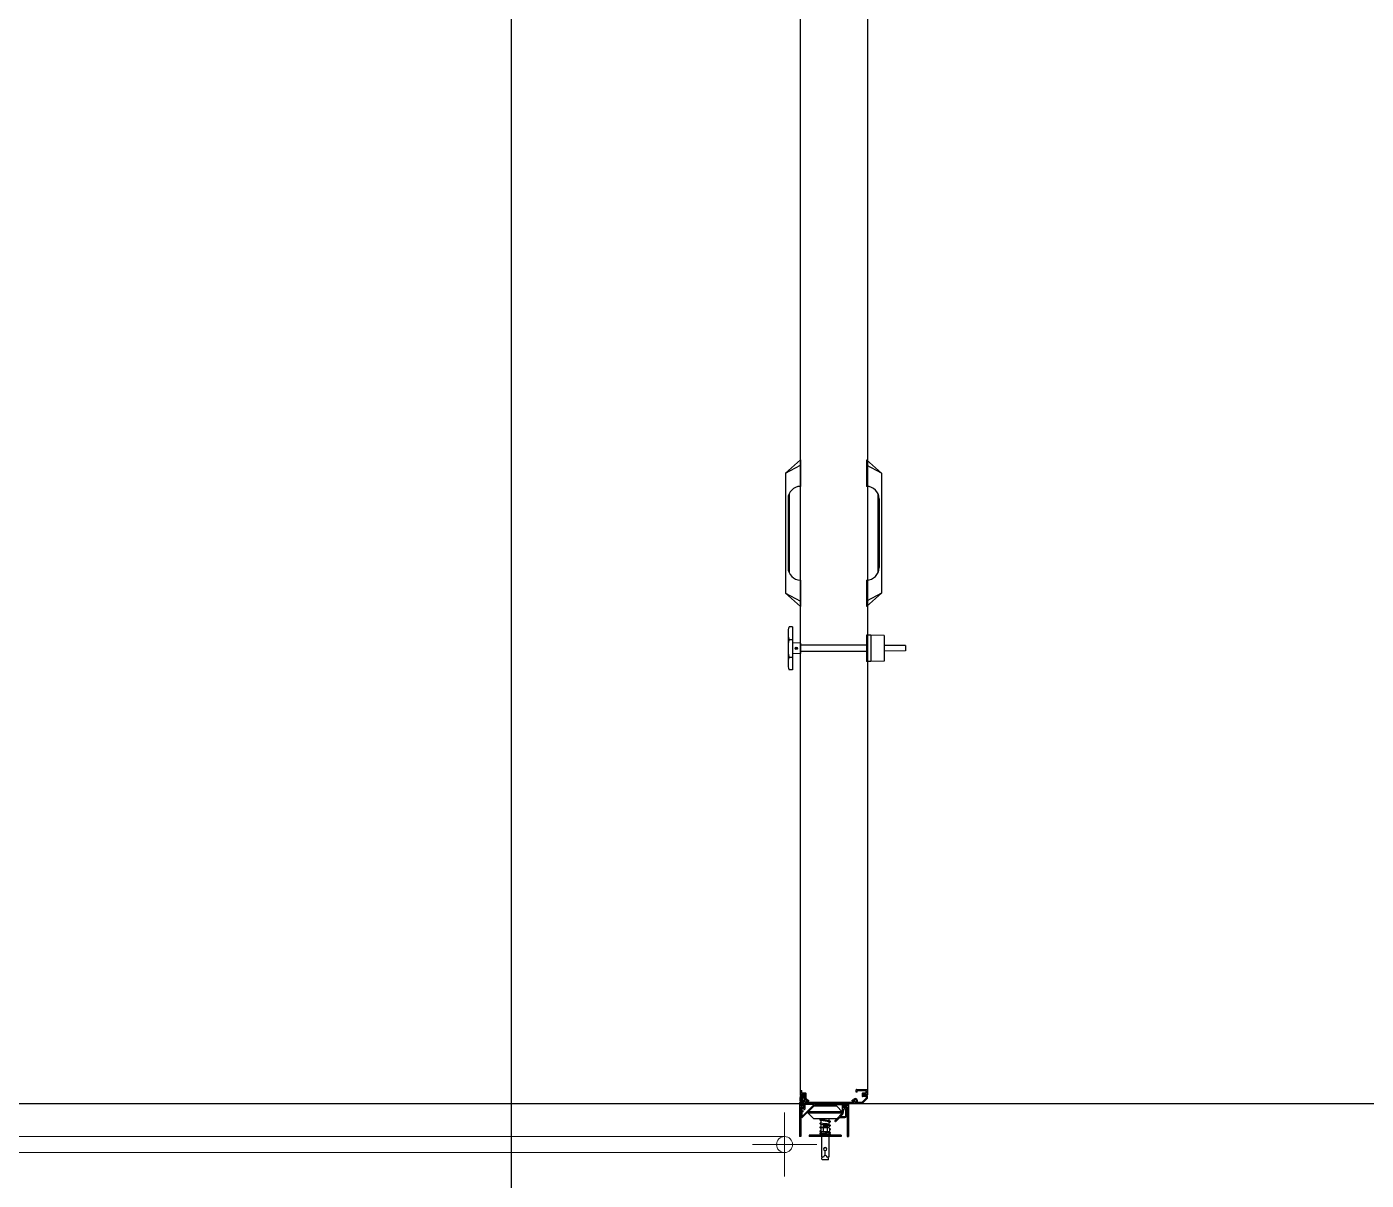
# Model space of a CAD drawing. Header units: millimetres. Extents: x -39468 to 212532, y -94717 to 83483.
# Drawn here: x 72596 to 75097, y 9857 to 12011 of the extents above; entities that cross this region are included whole.
import ezdxf

# ---------------------------------------------------------------- set-up
doc = ezdxf.new("R2010")
doc.units = ezdxf.units.MM
doc.header["$LTSCALE"] = 300
doc.header["$MEASUREMENT"] = 0
for name, pattern in [('CEN', [62, 60, -1, 0, -1]), ('HIDDEN', [0.375, 0.25, -0.125]), ('주단면도-1$0$STD_CENTER', [66, 60, -2, 2, -2])]:
    doc.linetypes.add(name, pattern=pattern)
doc.layers.get('0').update_dxf_attribs({"linetype": 'CONTINUOUS'})
doc.layers.add('A-CNTL', color=1, linetype='CEN', lineweight=15)
doc.layers.add('A-XXXX-FIN1', color=255, linetype='CONTINUOUS', lineweight=18)
for name, color, linetype in [('A-SECT-DOOR', 8, 'CONTINUOUS'), ('주단면도-1$0$A-FIN-TYP1', 6, 'CONTINUOUS'), ('주단면도-1$0$A-ST-AXIS-CEN', 252, '주단면도-1$0$STD_CENTER')]:
    doc.layers.add(name, color=color, linetype=linetype)

# ---------------------------------------------------------------- blocks, each defined once
blk = doc.blocks.new('방열도어-양개')
at = {"layer": 'A-SECT-DOOR'}
for p, q in [((102, 77.9), (102, 3087.6)), ((227, 3087.6), (227, 77.9)), ((74.3, 1238.9), (102, 1263.9)), ((74.3, 1238.9), (102, 1253.9)), ((102, 1263.9), (102, 1214.4)), ((253.2, 1238.9), (225.5, 1263.9)), ((225.5, 1263.9), (225.5, 1214.4)), ((253.2, 1238.9), (225.5, 1253.9)), ((74, 1236.9), (74.3, 1236.9)), ((74, 1236.9), (74, 1016.9)), ((74.3, 1238.9), (74.3, 1014.9)), ((253.2, 1238.9), (253.2, 1014.9)), ((253.5, 1236.9), (253.2, 1236.9)), ((253.5, 1236.9), (253.5, 1016.9)), ((81, 1201.1), (81, 1052.7)), ((246.5, 1201.1), (246.5, 1052.7)), ((78.8, 1191.2), (78.8, 1062.6)), ((248.7, 1191.2), (248.7, 1062.6)), ((102, 1039.4), (102, 989.9)), ((225.5, 1039.4), (225.5, 989.9)), ((74, 1016.9), (74.3, 1016.9)), ((74.3, 1014.9), (102, 989.9)), ((74.3, 1014.9), (102, 999.9)), ((253.2, 1014.9), (225.5, 989.9)), ((253.2, 1014.9), (225.5, 999.9)), ((253.5, 1016.9), (253.2, 1016.9)), ((87.2, 952.2), (80.7, 952.2)), ((87.2, 952.2), (87.2, 871.8)), ((78.7, 940.4), (78.7, 883.6)), ((80.7, 928.6), (87.2, 928.6)), ((225.5, 936.7), (225.5, 887.2)), ((233.2, 936.5), (225.5, 936.7)), ((258.2, 935.7), (233.2, 936.5)), ((233.2, 936.5), (233.2, 887.5)), ((258.2, 935.7), (258.2, 888.2)), ((102, 921.8), (87.2, 922.1)), ((102, 902.1), (87.2, 901.9)), ((102, 921.8), (102, 902.1)), ((225.5, 917.7), (102, 917.7)), ((225.5, 906.3), (102, 906.3)), ((298.2, 917), (258.2, 917.5)), ((298.2, 907), (258.2, 906.5)), ((298.2, 917), (298.2, 907)), ((80.7, 895.3), (87.2, 895.3)), ((233.2, 887.5), (225.5, 887.2)), ((258.2, 888.2), (233.2, 887.5)), ((87.2, 871.8), (80.7, 871.8)), ((101.6, 76.9), (102.1, 76.9)), ((110, 77.9), (102, 77.9)), ((102, 73.9), (102, 76.4)), ((102.5, 76.9), (110.5, 76.9)), ((102.8, 79.4), (102.8, 85.9)), ((102.8, 85.9), (104.8, 85.9)), ((110.5, 78.9), (103.3, 78.9)), ((104.8, 81.4), (104.8, 85.9)), ((112, 80.9), (105.3, 80.9)), ((110.5, 78.9), (110.5, 76.9)), ((112.5, 70.8), (112.5, 80.4)), ((206, 82.9), (206, 87.4)), ((208, 82.9), (206, 82.9)), ((206.5, 87.9), (225.7, 87.9)), ((208, 82.9), (208, 85.4)), ((208.5, 85.9), (223.7, 85.9)), ((217, 80.4), (217, 75.4)), ((223.7, 80.9), (217.5, 80.9)), ((225.7, 78.9), (219, 78.9)), ((219, 78.9), (219, 76.9)), ((227, 77.9), (219, 77.9)), ((226.8, 76.9), (219, 76.9)), ((224.2, 85.4), (224.2, 81.4)), ((226.2, 87.4), (226.2, 79.4)), ((227.3, 72.1), (227.3, 76.4)), ((102.5, 63.6), (100, 63.6)), ((100, 63.6), (100, 0)), ((101.6, 62.9), (102.1, 62.9)), ((104, 73.9), (102, 73.9)), ((102, 62.4), (102, 65.9)), ((104, 65.9), (102, 65.9)), ((102.5, 63.6), (102.5, 57.6)), ((110.2, 61.9), (102.5, 61.9)), ((102.5, 57.6), (105.5, 57.6)), ((102.5, 55.6), (105.5, 55.6)), ((102.5, 55.6), (102.5, 0)), ((102.6, 73.4), (104.2, 73.4)), ((102.6, 66.4), (104.2, 66.4)), ((102.7, 67.9), (102.7, 71.9)), ((102.7, 71.9), (104.2, 71.9)), ((102.7, 67.9), (104.2, 67.9)), ((103.3, 61.9), (103.3, 61.9)), ((103.3, 61.9), (103.3, 58.9)), ((103.7, 61.9), (103.3, 61.9)), ((103.3, 55.3), (103.3, 36.3)), ((103.6, 58.6), (104.3, 58.6)), ((104.3, 55.6), (103.6, 55.6)), ((104, 73.9), (104, 74.4)), ((104, 64.4), (104, 65.9)), ((105, 74.9), (104.2, 73.4)), ((104.2, 67.9), (104.2, 71.9)), ((104.2, 66.4), (105, 64.9)), ((106.5, 74.9), (104.5, 74.9)), ((107.8, 63.9), (104.5, 63.9)), ((104.6, 58.9), (104.6, 60.6)), ((104.6, 60.6), (108.6, 60.6)), ((104.6, 53.6), (104.6, 55.3)), ((108.6, 53.6), (104.6, 53.6)), ((186, 61.9), (104.8, 61.9)), ((105, 74.9), (105.5, 74.9)), ((105, 64.9), (105.5, 64.9)), ((105, 35.5), (129.3, 59.7)), ((105.5, 64.9), (105.5, 74.9)), ((107.5, 59.5), (105.5, 59.5)), ((105.5, 59.5), (105.5, 57.6)), ((105.5, 55.6), (105.5, 53.7)), ((107.5, 53.7), (105.5, 53.7)), ((105.6, 38.3), (126.4, 59)), ((106.5, 74.9), (106.5, 71.9)), ((108.5, 71.9), (106.5, 71.9)), ((107.5, 59.5), (107.5, 53.7)), ((110, 74.9), (108.5, 74.9)), ((108.5, 74.9), (108.5, 71.9)), ((108.5, 73.6), (109.3, 74.4)), ((108.5, 73.2), (109.7, 74.4)), ((108.6, 60.6), (108.6, 53.6)), ((108.6, 55.6), (108.6, 54.1)), ((108.7, 72.9), (110, 74.2)), ((109.6, 50.6), (108.7, 50.6)), ((108.9, 72.7), (110.2, 74)), ((109.2, 72.5), (110.4, 73.7)), ((109.6, 72.5), (110.4, 73.3)), ((110.1, 58.9), (110.1, 51.1)), ((110.1, 55.6), (110.1, 53.1)), ((110.5, 70.8), (110.5, 74.4)), ((110.7, 64.8), (110.7, 62.4)), ((126.1, 59.9), (111.1, 59.9)), ((112.3, 64.8), (112.3, 62.4)), ((203.1, 61.9), (112.8, 61.9)), ((200.6, 63.9), (115.2, 63.9)), ((115.4, 67.9), (117.5, 67.9)), ((115.4, 65.9), (117.5, 65.9)), ((116.1, 46.5), (126.6, 57)), ((117.5, 65.9), (117.5, 67.9)), ((169.6, 57), (126.6, 57)), ((129.4, 59.9), (129.4, 59.9)), ((129.4, 59.9), (129.4, 59.9)), ((129.6, 59.9), (179.1, 59.9)), ((169.6, 57), (180.1, 46.5)), ((180.1, 58.9), (180.1, 45.2)), ((182.3, 60.6), (186.3, 60.6)), ((182.3, 53.6), (182.3, 60.6)), ((186.3, 53.6), (182.3, 53.6)), ((184, 59.5), (186, 59.5)), ((184, 59.5), (184, 53.7)), ((184, 53.7), (186, 53.7)), ((186, 59.5), (186, 57.6)), ((189, 57.6), (186, 57.6)), ((186, 55.6), (186, 53.7)), ((189, 55.6), (186, 55.6)), ((186.3, 60.6), (186.3, 58.9)), ((186.3, 55.3), (186.3, 53.6)), ((186.6, 58.6), (187.3, 58.6)), ((187.3, 55.6), (186.6, 55.6)), ((187.6, 61.9), (187.2, 61.9)), ((187.6, 58.9), (187.6, 61.9)), ((187.6, 38), (187.6, 55.3)), ((189, 63.6), (191.5, 63.6)), ((189, 63.6), (189, 57.6)), ((189, 55.6), (189, 0)), ((191.5, 63.6), (191.5, 0)), ((200.5, 67.9), (198.4, 67.9)), ((198.4, 65.9), (198.4, 67.9)), ((200.5, 65.9), (198.4, 65.9)), ((203.6, 64.8), (203.6, 62.4)), ((205.2, 64.8), (205.2, 62.4)), ((216.8, 61.9), (205.7, 61.9)), ((216, 63.9), (208.1, 63.9)), ((225.2, 72.6), (216.4, 64)), ((227.2, 71.8), (217.1, 62)), ((224.8, 74.9), (217.5, 74.9)), ((225.3, 73), (225.3, 74.4)), ((104.3, 35.3), (104.6, 35.3)), ((104.8, 45.4), (104.8, 38.6)), ((107.3, 47.5), (107.3, 47.5)), ((116.1, 43.5), (116.1, 46.5)), ((180.1, 46.5), (116.1, 46.5)), ((180.1, 43.5), (116.1, 43.5)), ((116.1, 43.5), (126.6, 33)), ((169.6, 33), (126.6, 33)), ((140.6, 32), (139.1, 32.3)), ((140.6, 25), (139.1, 25.2)), ((140.6, 32.7), (139.5, 32.5)), ((140.6, 25.7), (139.5, 25.5)), ((140.6, 30), (139.6, 30.1)), ((140.6, 32), (140.6, 33)), ((155.6, 29.3), (140.6, 32)), ((140.6, 25), (140.6, 30)), ((155.6, 27.3), (140.6, 30)), ((155.6, 29.3), (155.6, 33)), ((155.6, 29.3), (156.5, 29.2)), ((155.6, 22.3), (155.6, 27.3)), ((155.6, 27.3), (157.1, 27)), ((155.6, 26.6), (156.6, 26.8)), ((166.3, 29.7), (178.9, 42.3)), ((166.3, 29), (167, 28.3)), ((167.7, 28.3), (174.7, 35.3)), ((169.6, 33), (180.1, 43.5)), ((174.9, 35.5), (174.9, 35.5)), ((174.9, 35.5), (174.9, 35.5)), ((175.1, 35.5), (185.1, 35.5)), ((180.1, 43.5), (180.1, 46.5)), ((118.1, 3), (118.1, 0)), ((178.1, 3), (118.1, 3)), ((138.3, 3), (138.3, 4.1)), ((157.8, 4.1), (138.3, 4.1)), ((157.8, 3), (138.3, 3)), ((140.6, 17.9), (139.1, 18.2)), ((140.2, 11), (139.1, 11.2)), ((140.4, 6.9), (139.1, 7.1)), ((140.6, 18.7), (139.5, 18.5)), ((140.2, 11.6), (139.5, 11.4)), ((140.4, 7.6), (139.5, 7.4)), ((140.6, 22.9), (139.6, 23.1)), ((140.3, 16), (139.6, 16.1)), ((140.6, 8.9), (139.6, 9)), ((140.6, 4.8), (139.6, 5)), ((140.2, 15.6), (140.2, 10)), ((148.1, 9), (140.4, 7.8)), ((140.4, 7.8), (140.4, 5.3)), ((148.1, 6.5), (140.4, 5.3)), ((140.4, 5.3), (148.1, 5.3)), ((146.2, 24), (140.6, 25)), ((144.3, 22.3), (140.6, 22.9)), ((140.6, 17.9), (140.6, 22.9)), ((144.3, 17.3), (140.6, 17.9)), ((140.6, 7.8), (140.6, 8.9)), ((143.8, 8.3), (140.6, 8.9)), ((140.6, 4.1), (140.6, 4.8)), ((146.6, 4.1), (140.6, 4.8)), ((154.9, 16.6), (141.2, 16.6)), ((154.9, 9), (141.2, 9)), ((144.3, 23.9), (143.6, 24)), ((143.6, 24), (144.3, 23.9)), ((143.6, 24), (144.3, 24)), ((143.6, 22.5), (144.3, 22.5)), ((143.6, 22.5), (144.3, 22.4)), ((144.3, 22.4), (143.6, 22.5)), ((144.3, 20.9), (143.6, 21)), ((143.6, 21), (144.3, 21)), ((143.6, 21), (144.3, 20.9)), ((144.3, 19.4), (143.6, 19.5)), ((143.6, 19.5), (144.3, 19.4)), ((143.6, 19.5), (144.3, 19.5)), ((143.6, 18), (144.3, 18)), ((144.3, 17.9), (143.6, 18)), ((143.6, 18), (144.3, 17.9)), ((143.6, 9), (144.3, 8.9)), ((143.6, 9), (144.3, 9)), ((144.3, 8.9), (143.6, 9)), ((143.6, 4.5), (144.3, 4.5)), ((144.3, 4.4), (143.6, 4.5)), ((143.6, 4.5), (144.3, 4.4)), ((144.1, 16.6), (144.1, 9)), ((151.9, 24), (144.3, 24)), ((144.3, 24), (144.3, 16.6)), ((151.9, 23.7), (144.3, 24)), ((151.9, 23.7), (144.3, 23.9)), ((151.9, 23.7), (144.3, 23.9)), ((151.9, 22.2), (144.3, 22.5)), ((151.9, 22.2), (144.3, 22.4)), ((151.9, 22.2), (144.3, 22.4)), ((151.9, 20.7), (144.3, 21)), ((151.9, 20.7), (144.3, 20.9)), ((151.9, 20.7), (144.3, 20.9)), ((151.9, 19.2), (144.3, 19.5)), ((151.9, 19.2), (144.3, 19.4)), ((151.9, 19.2), (144.3, 19.4)), ((151.9, 17.7), (144.3, 18)), ((151.9, 17.7), (144.3, 17.9)), ((151.9, 17.7), (144.3, 17.9)), ((144.3, 9), (144.3, 8.4)), ((147.2, 8.9), (144.3, 9)), ((147.1, 8.8), (144.3, 8.9)), ((146.9, 8.8), (144.3, 8.9)), ((144.3, 5.3), (144.3, 4.1)), ((151.9, 4.2), (144.3, 4.5)), ((151.9, 4.1), (144.3, 4.4)), ((151.9, 4.2), (144.3, 4.4)), ((148.1, 9), (148.1, 4.1)), ((155.7, 7.8), (148.1, 7.8)), ((148.1, 6.5), (155.7, 7.8)), ((148.1, 4.1), (155.7, 5.3)), ((155.6, 8.3), (151.4, 9)), ((151.9, 24), (151.9, 16.6)), ((152.6, 23.7), (151.9, 23.7)), ((152.6, 23.7), (151.9, 23.7)), ((152.5, 23.7), (151.9, 23.7)), ((155.6, 22.3), (151.9, 23)), ((152.6, 22.2), (151.9, 22.2)), ((152.5, 22.2), (151.9, 22.2)), ((152.6, 22.2), (151.9, 22.2)), ((155.6, 20.3), (151.9, 20.9)), ((152.6, 20.7), (151.9, 20.7)), ((152.6, 20.7), (151.9, 20.7)), ((152.5, 20.7), (151.9, 20.7)), ((152.6, 19.2), (151.9, 19.2)), ((152.6, 19.2), (151.9, 19.2)), ((152.5, 19.2), (151.9, 19.2)), ((152.6, 17.7), (151.9, 17.7)), ((152.6, 17.7), (151.9, 17.7)), ((152.5, 17.7), (151.9, 17.7)), ((151.9, 9), (151.9, 7.8)), ((152.5, 8.6), (151.9, 8.7)), ((152.6, 8.6), (151.9, 8.7)), ((152.6, 8.6), (151.9, 8.6)), ((151.9, 4.7), (151.9, 4.1)), ((152.5, 4.1), (151.9, 4.2)), ((152.6, 4.1), (151.9, 4.2)), ((152.6, 4.1), (151.9, 4.1)), ((152.1, 16.6), (152.1, 9)), ((155.6, 5), (154.6, 5.1)), ((155.6, 22.3), (156.5, 22.1)), ((155.6, 16.4), (155.6, 20.3)), ((155.6, 20.3), (157.1, 20)), ((155.6, 19.5), (156.6, 19.7)), ((155.6, 8.3), (155.6, 9.2)), ((155.6, 8.3), (156.5, 8.1)), ((155.6, 5), (155.6, 5.3)), ((155.6, 5), (156.5, 4.8)), ((155.7, 7.8), (155.7, 5.3)), ((155.7, 6.2), (157.1, 6)), ((155.7, 5.5), (156.6, 5.7)), ((155.9, 15.6), (155.9, 10)), ((155.9, 15.2), (156.5, 15.1)), ((155.9, 13.2), (157.1, 13)), ((155.9, 12.6), (156.6, 12.7)), ((157.8, 3), (157.8, 4.1)), ((178.1, 3), (178.1, 0)), ((102.5, 0), (100, 0)), ((102.5, 0), (102.2, 0)), ((178.1, 0), (118.1, 0)), ((154.8, 0), (141.3, 0)), ((141.3, 0), (141.3, -38.2)), ((154.8, 0), (154.8, -38.2)), ((189, 0), (191.5, 0)), ((191.2, 0), (191.5, 0)), ((145.1, -38.2), (141.3, -38.2)), ((141.7, -41.3), (142.6, -38.2)), ((142.2, -43.3), (141.7, -41.3)), ((154, -43.3), (142.2, -43.3)), ((147.8, -35.2), (147.8, -26.2)), ((148.3, -35.2), (148.3, -26.2)), ((154.8, -38.2), (151.1, -38.2)), ((154.5, -41.3), (153.6, -38.2)), ((154, -43.3), (154.5, -41.3))]:
    blk.add_line(p, q, dxfattribs=at)
blk.add_lwpolyline([(180, 40.6, 0.198912), (182.1, 45.6), (182.1, 48.7), (182.7, 48.7, -2.476798), (185.5, 48.7), (186.1, 48.7), (186.1, 38, -0.414214), (185.1, 37), (177.6, 37, -0.668179), (177.2, 37.8), (180, 40.6)], format="xyb", dxfattribs=at)
for centre, radius in [((94, 912), 2.1), ((94, 912), 1.75), ((109.5, 73.4), 0.97)]:
    blk.add_circle(centre, radius, dxfattribs=at)
for centre, radius, start, end in [((102, 1191.2), 23.2, 90, 180), ((225.5, 1191.2), 23.2, 0, 90), ((102, 1062.6), 23.2, 180, 270), ((225.5, 1062.6), 23.2, 270, 0), ((114.4, 940.4), 35.7, 160.7193, 180), ((114.4, 940.4), 35.7, 180, 199.2807), ((149, 912), 70.3, 166.302, 180), ((149, 912), 70.3, 180, 193.698), ((114.4, 883.6), 35.7, 160.7193, 180), ((114.4, 883.6), 35.7, 180, 199.2807), ((102.5, 76.4), 0.5, 90, 180), ((103.3, 79.4), 0.5, 180, 270), ((105.3, 81.4), 0.5, 180, 270), ((112, 80.4), 0.5, 0, 90), ((206.5, 87.4), 0.5, 90, 180), ((208.5, 85.4), 0.5, 90, 180), ((217.5, 80.4), 0.5, 90, 180), ((217.5, 75.4), 0.5, 180, 270), ((223.7, 85.4), 0.5, 0, 90), ((223.7, 81.4), 0.5, 270, 0), ((225.7, 87.4), 0.5, 0, 90), ((225.7, 79.4), 0.5, 270, 0), ((226.8, 76.4), 0.5, 0, 90), ((102.5, 62.4), 0.5, 180, 270), ((103.6, 58.9), 0.3, 180, 270), ((103.6, 55.3), 0.3, 90, 180), ((104.3, 61.5), 0.671, 33.5584, 146.4416), ((104.5, 74.4), 0.5, 90, 180), ((104.5, 64.4), 0.5, 180, 270), ((104.5, 64.4), 0.5, 180, 270), ((104.3, 58.9), 0.3, 270, 0), ((104.3, 55.3), 0.3, 0, 90), ((106.8, 50.1), 2, 14.4775, 267.7958), ((111.5, 66.9), 4, 326.251, 213.749), ((107.8, 64.4), 0.5, 270, 33.749), ((107.8, 64.4), 0.5, 270, 33.749), ((111.5, 66.9), 2, 302.231, 237.769), ((109.6, 51.1), 0.5, 270, 0), ((110, 74.4), 0.5, 0, 90), ((111.1, 58.9), 1, 90, 180), ((110.2, 62.4), 0.5, 270, 0), ((110.2, 64.8), 0.5, 0, 57.769), ((112.8, 64.8), 0.5, 122.231, 180), ((112.8, 62.4), 0.5, 180, 270), ((115.2, 64.4), 0.5, 146.251, 270), ((126.1, 59.4), 0.5, 315, 90), ((129.6, 59.4), 0.5, 90, 135), ((179.1, 58.9), 1, 0, 90), ((186.6, 61.5), 0.671, 33.5584, 146.4416), ((186.6, 58.9), 0.3, 180, 270), ((186.6, 55.3), 0.3, 90, 180), ((187.3, 58.9), 0.3, 270, 0), ((187.3, 55.3), 0.3, 0, 90), ((204.4, 66.9), 4, 326.251, 213.749), ((200.6, 64.4), 0.5, 270, 33.749), ((204.4, 66.9), 2, 302.231, 237.769), ((203.1, 62.4), 0.5, 270, 0), ((203.1, 64.8), 0.5, 0, 57.769), ((205.7, 64.8), 0.5, 122.231, 180), ((205.7, 62.4), 0.5, 180, 270), ((208.1, 64.4), 0.5, 146.251, 270), ((216, 64.4), 0.5, 270, 311.3416), ((216.8, 62.4), 0.5, 270, 323.8453), ((216.8, 62.4), 0.5, 270, 314.0718), ((224.8, 74.4), 0.5, 0, 90), ((224.8, 73), 0.5, 311.3416, 0), ((226.8, 72.1), 0.5, 314.0718, 0), ((226.8, 72.1), 0.5, 311.3416, 0), ((104.3, 36.3), 1, 180, 270), ((104.6, 35.8), 0.5, 270, 315), ((106.3, 45.4), 1.5, 83.8931, 180), ((105.3, 38.6), 0.5, 180, 315), ((106.8, 50.1), 3.2, 263.8931, 267.7958), ((106.7, 47.5), 0.6, 0, 87.7958), ((106.7, 47.5), 0.6, 267.7958, 0), ((166.6, 29.3), 0.5, 135, 225), ((167.3, 28.6), 0.5, 225, 315), ((175.1, 35), 0.5, 90, 135), ((176.1, 45.2), 4, 315, 0), ((185.1, 38), 2.5, 270, 0), ((139.6, 4), 1, 5.7392, 174.2608), ((141.2, 15.6), 1, 90, 180), ((139.2, 15.6), 1, 359.9986, 0.0019), ((139.2, 10), 1, 359.9981, 0.0014), ((141.2, 10), 1, 180, 270), ((143.1, 15.6), 1, 359.9986, 90), ((143.1, 10), 1, 270, 0.0014), ((145.1, 15.6), 1, 90, 180), ((145.1, 10), 1, 180, 270), ((151.1, 15.6), 1, 359.9986, 90), ((151.1, 10), 1, 270, 0.0014), ((153.1, 15.6), 1, 90, 180), ((153.1, 10), 1, 180, 270), ((154.9, 15.6), 1, 359.9986, 90), ((154.9, 10), 1, 270, 0.0014), ((156.9, 15.6), 1, 179.9986, 180), ((156.9, 10), 1, 180, 180.0014), ((148.1, -23.2), 3, 274.7802, 265.2198), ((148.1, -38.2), 3, 94.7802, 180), ((148.1, -38.2), 3, 0, 85.2198)]:
    blk.add_arc(centre, radius, start, end, dxfattribs=at)
blk.add_ellipse((101.6, 69.9), major_axis=(0, -7), ratio=0.085714, start_param=3.141593, end_param=6.283185, dxfattribs=at)
at = {"layer": 'A-SECT-DOOR', "extrusion": (0, 0, -1)}
for centre, major_axis, ratio, start_param, end_param in [((102.1, 67.3), (-0.01, -9.64), 0.062704, 3.149078, 4.021652), ((102.1, 72.6), (-0.01, 9.64), 0.062704, 2.261533, 3.134107), ((140.6, 31.3), (-2, 0), 0.692627, -1.072233, 1.025942), ((140.6, 24.3), (-2, 0), 0.692627, -1.072233, 1.025942), ((155.6, 28), (-2, 0), 0.692627, 2.06936, 4.167535), ((140.6, 17.3), (-2, 0), 0.692627, -1.072233, 1.025942), ((140.6, 10.3), (-2, 0), 0.692627, -1.072233, 1.025942), ((140.6, 6.2), (-2, 0), 0.692627, -1.072233, 1.025942), ((155.6, 20.9), (-2, 0), 0.692627, 2.06936, 4.167535), ((155.6, 13.9), (-2, 0), 0.692627, 2.06936, 4.167535), ((155.6, 6.9), (-2, 0), 0.692627, 2.06936, 4.167535), ((155.6, 3.6), (-2, 0), 0.692627, 2.06936, 2.795252)]:
    blk.add_ellipse(centre, major_axis=major_axis, ratio=ratio, start_param=start_param, end_param=end_param, dxfattribs=at)

msp = doc.modelspace()

# ---------------------------------------------------------------- linework, layer by layer
at = {"layer": 'A-CNTL'}
for p, q in [((74010.6, 9983.3), (74010.6, 9863.3)), ((73950.6, 9923.3), (74070.6, 9923.3))]:
    msp.add_line(p, q, dxfattribs=at)
at = {"layer": 'A-XXXX-FIN1', "color": 252, "linetype": 'HIDDEN', "ltscale": 100, "true_color": 0x939598}
for p, q in [((70258.5, 9938.3), (74010.6, 9938.3)), ((74010.6, 9908.3), (70258.5, 9908.3))]:
    msp.add_line(p, q, dxfattribs=at)
at = {"layer": 'A-XXXX-FIN1'}
msp.add_circle((74010.6, 9923.3), 15, dxfattribs=at)
at = {"layer": '주단면도-1$0$A-FIN-TYP1'}
msp.add_line((40200, 10000), (84100, 10000), dxfattribs=at)
at = {"layer": '주단면도-1$0$A-ST-AXIS-CEN', "linetype": 'Continuous'}
for p, q in [((73500, 55500), (73500, 0)), ((0, 10000), (84100, 10000))]:
    msp.add_line(p, q, dxfattribs=at)

# ---------------------------------------------------------------- block references
msp.add_blockref('방열도어-양개', (73938.3, 9938.1))

doc.saveas('drawing.dxf')
